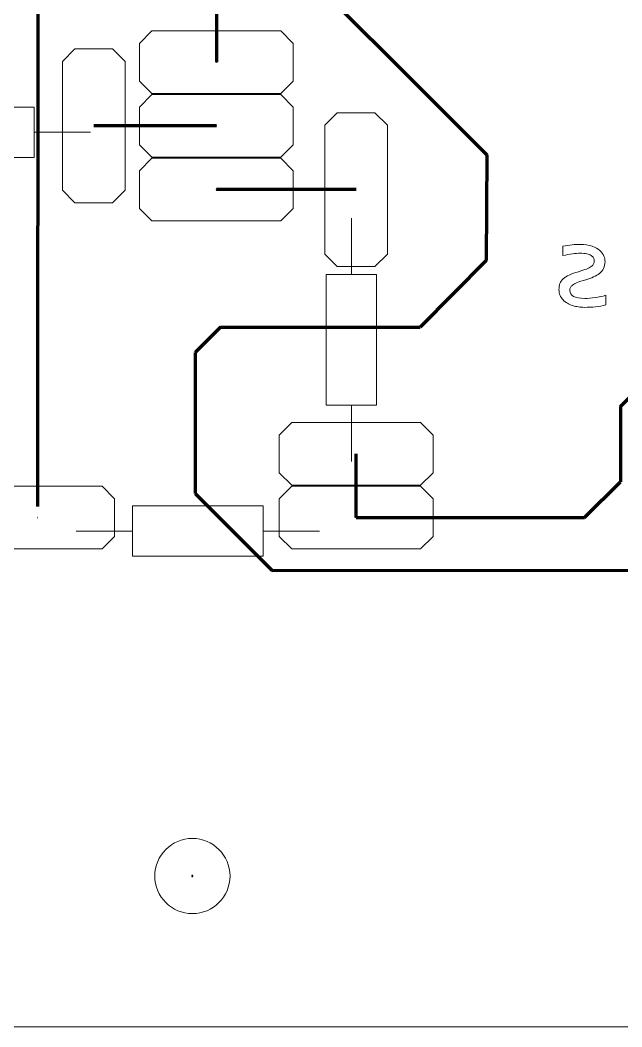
# Model space of a CAD drawing. Header units: millimetres. Extents: x -145 to 148, y -255 to 152.
# Drawn here: x -79.65 to -55.66, y -23.17 to 16.98 of the extents above; entities that cross this region are included whole.
import ezdxf

# ---------------------------------------------------------------- set-up
doc = ezdxf.new("R2010")
doc.units = ezdxf.units.MM
doc.header["$MEASUREMENT"] = 0
doc.layers.add('Layer 1', color=7, linetype='Continuous')

msp = doc.modelspace()

# ---------------------------------------------------------------- linework, layer by layer
at = {"layer": 'Layer 1', "color": 140, "lineweight": 9}
for points in [[(-84.3034, 11.5103), (-79.0966, 11.5103), (-79.0966, 13.5103), (-84.3034, 13.5103), (-84.3034, 11.5103)], [(-75.1688, -4.3933), (-69.962, -4.3933), (-69.962, -2.3933), (-75.1688, -2.3933), (-75.1688, -4.3933)]]:
    msp.add_lwpolyline(points, close=True, dxfattribs=at)
at = {"layer": 'Layer 1', "lineweight": 18}
msp.add_ellipse((-72.7842, -17.1518), major_axis=(0, 1.5), ratio=1, dxfattribs=at)
msp.add_open_spline([(-131.1429, 30.932), (-131.1429, 30.932), (-132.2977, 31.5987), (-132.2977, 31.5987), (-132.6922, 31.4576), (-133.1174, 31.3808), (-133.5604, 31.3808), (-135.6315, 31.3808), (-137.3104, 33.0597), (-137.3104, 35.1308), (-137.3104, 36.759), (-136.2727, 38.1447), (-134.8228, 38.663), (-134.8228, 38.663), (-134.8228, 39.655), (-134.8228, 39.655), (-134.8228, 39.655), (-136.5692, 41.4014), (-136.5692, 41.4014), (-136.5692, 41.4014), (-136.5692, 51.5222), (-136.5692, 51.5222), (-136.5692, 51.5222), (-134.8328, 53.2586), (-134.8328, 53.2586), (-134.8328, 53.2586), (-17.2469, 53.2586), (-17.2469, 53.2586), (-16.7608, 54.766), (-15.3464, 55.8566), (-13.6772, 55.8566), (-11.6061, 55.8566), (-9.9272, 54.1777), (-9.9272, 52.1066), (-9.9272, 50.5733), (-10.8475, 49.2549), (-12.1657, 48.6737), (-12.1657, 48.6737), (-12.1657, 14.8454), (-12.1657, 14.8454), (-10.8414, 14.2668), (-9.9157, 12.9452), (-9.9157, 11.4075), (-9.9157, 9.8698), (-10.8414, 8.5482), (-12.1657, 7.9696), (-12.1657, 7.9696), (-12.1657, -17.8218), (-12.1657, -17.8218), (-12.1657, -17.8218), (-17.5109, -23.167), (-17.5109, -23.167), (-17.5109, -23.167), (-122.3893, -23.167), (-122.3893, -23.167), (-122.3893, -23.167), (-125.3893, -20.167), (-125.3893, -20.167), (-125.3893, -20.167), (-125.3893, -3.1475), (-125.3893, -3.1475), (-125.3893, -3.1475), (-123.6393, -1.3975), (-123.6393, -1.3975), (-123.6393, -1.3975), (-111.5355, -1.3975), (-111.5355, -1.3975), (-111.5355, -1.3975), (-110.0085, 0.1296), (-110.0085, 0.1296), (-110.0085, 0.1296), (-109.8913, 13.476), (-109.8913, 13.476), (-109.8913, 13.476), (-111.8824, 15.4671), (-111.8824, 15.4671), (-111.8824, 15.4671), (-129.6829, 15.4671), (-129.6829, 15.4671), (-129.6829, 15.4671), (-131.1829, 16.9671), (-131.1829, 16.9671), (-131.1829, 16.9671), (-131.1829, 30.9551), (-131.1829, 30.9551)], degree=3, knots=[0, 0, 0, 0, 0.0357143, 0.0357143, 0.0357143, 0.0714286, 0.0714286, 0.0714286, 0.1071429, 0.1071429, 0.1071429, 0.1428571, 0.1428571, 0.1428571, 0.1785714, 0.1785714, 0.1785714, 0.2142857, 0.2142857, 0.2142857, 0.25, 0.25, 0.25, 0.2857143, 0.2857143, 0.2857143, 0.3214286, 0.3214286, 0.3214286, 0.3571429, 0.3571429, 0.3571429, 0.3928571, 0.3928571, 0.3928571, 0.4285714, 0.4285714, 0.4285714, 0.4642857, 0.4642857, 0.4642857, 0.5, 0.5, 0.5, 0.5357143, 0.5357143, 0.5357143, 0.5714286, 0.5714286, 0.5714286, 0.6071429, 0.6071429, 0.6071429, 0.6428571, 0.6428571, 0.6428571, 0.6785714, 0.6785714, 0.6785714, 0.7142857, 0.7142857, 0.7142857, 0.75, 0.75, 0.75, 0.7857143, 0.7857143, 0.7857143, 0.8214286, 0.8214286, 0.8214286, 0.8571429, 0.8571429, 0.8571429, 0.8928571, 0.8928571, 0.8928571, 0.9285714, 0.9285714, 0.9285714, 0.9642857, 0.9642857, 0.9642857, 1, 1, 1, 1], dxfattribs=at)
at = {"layer": 'Layer 1', "color": 6, "lineweight": 120}
for points in [[(-79.4756, 30.0374), (-79.4756, 30.0374), (-61.0442, 11.6052), (-61.0442, 11.6052)], [(-78.9429, 20.0003), (-78.9429, 20.0003), (-78.9547, -2.4131), (-78.9547, -2.4131)], [(-71.8289, 17.9749), (-71.8289, 17.9749), (-71.8293, 15.3016), (-71.8293, 15.3016)], [(-71.8293, 12.7657), (-71.8293, 12.7657), (-76.7195, 12.7665), (-76.7195, 12.7665)], [(-61.0443, 11.6051), (-61.0443, 11.6051), (-61.0643, 7.3941), (-61.0643, 7.3941)], [(-66.2567, 10.2234), (-66.2567, 10.2234), (-71.8293, 10.2242), (-71.8293, 10.2242)], [(-61.0643, 7.3941), (-61.0643, 7.3941), (-63.699, 4.7353), (-63.699, 4.7353)], [(-71.6619, 4.7354), (-71.6619, 4.7354), (-72.6749, 3.7224), (-72.6749, 3.7224)], [(-71.6619, 4.7354), (-71.6619, 4.7354), (-63.699, 4.7353), (-63.699, 4.7353)], [(-72.6749, 3.7224), (-72.6749, 3.7224), (-72.6749, -1.892), (-72.6749, -1.892)], [(-55.7158, 1.5791), (-55.7158, 1.5791), (-54.9719, 2.3231), (-54.9719, 2.3231)], [(-55.7158, 1.5791), (-55.7158, 1.5791), (-55.7159, -1.4271), (-55.7159, -1.4271)], [(-66.2557, -2.8576), (-66.2557, -2.8576), (-66.2549, -0.3176), (-66.2549, -0.3176)], [(-57.1472, -2.8577), (-57.1472, -2.8577), (-55.7159, -1.4271), (-55.7159, -1.4271)], [(-72.6749, -1.892), (-72.6749, -1.892), (-69.6053, -4.9615), (-69.6053, -4.9615)], [(-66.2557, -2.8576), (-66.2557, -2.8576), (-57.1472, -2.8577), (-57.1472, -2.8577)], [(-69.6053, -4.9615), (-69.6053, -4.9615), (-55.0244, -4.9571), (-55.0244, -4.9571)]]:
    msp.add_open_spline(points, degree=3, dxfattribs=at)
at = {"layer": 'Layer 1', "lineweight": 9}
for points in [[(-69.261, 14.0534), (-69.261, 14.0534), (-74.3974, 14.0534), (-74.3974, 14.0534), (-74.3974, 14.0534), (-74.8974, 14.5534), (-74.8974, 14.5534), (-74.8974, 14.5534), (-74.8974, 16.0534), (-74.8974, 16.0534), (-74.8974, 16.0534), (-74.3974, 16.5534), (-74.3974, 16.5534), (-74.3974, 16.5534), (-69.261, 16.5534), (-69.261, 16.5534), (-69.261, 16.5534), (-68.761, 16.0534), (-68.761, 16.0534), (-68.761, 16.0534), (-68.761, 14.5534), (-68.761, 14.5534), (-68.761, 14.5534), (-69.261, 14.0534), (-69.261, 14.0534)], [(-77.9677, 10.1983), (-77.9677, 10.1983), (-77.9677, 15.3347), (-77.9677, 15.3347), (-77.9677, 15.3347), (-77.4677, 15.8347), (-77.4677, 15.8347), (-77.4677, 15.8347), (-75.9677, 15.8347), (-75.9677, 15.8347), (-75.9677, 15.8347), (-75.4677, 15.3347), (-75.4677, 15.3347), (-75.4677, 15.3347), (-75.4677, 10.1983), (-75.4677, 10.1983), (-75.4677, 10.1983), (-75.9677, 9.6983), (-75.9677, 9.6983), (-75.9677, 9.6983), (-77.4677, 9.6983), (-77.4677, 9.6983), (-77.4677, 9.6983), (-77.9677, 10.1983), (-77.9677, 10.1983)], [(-69.261, 11.5134), (-69.261, 11.5134), (-74.3974, 11.5134), (-74.3974, 11.5134), (-74.3974, 11.5134), (-74.8974, 12.0134), (-74.8974, 12.0134), (-74.8974, 12.0134), (-74.8974, 13.5134), (-74.8974, 13.5134), (-74.8974, 13.5134), (-74.3974, 14.0134), (-74.3974, 14.0134), (-74.3974, 14.0134), (-69.261, 14.0134), (-69.261, 14.0134), (-69.261, 14.0134), (-68.761, 13.5134), (-68.761, 13.5134), (-68.761, 13.5134), (-68.761, 12.0134), (-68.761, 12.0134), (-68.761, 12.0134), (-69.261, 11.5134), (-69.261, 11.5134)], [(-67.5049, 7.6552), (-67.5049, 7.6552), (-67.5049, 12.7916), (-67.5049, 12.7916), (-67.5049, 12.7916), (-67.0049, 13.2916), (-67.0049, 13.2916), (-67.0049, 13.2916), (-65.5049, 13.2916), (-65.5049, 13.2916), (-65.5049, 13.2916), (-65.0049, 12.7916), (-65.0049, 12.7916), (-65.0049, 12.7916), (-65.0049, 7.6552), (-65.0049, 7.6552), (-65.0049, 7.6552), (-65.5049, 7.1552), (-65.5049, 7.1552), (-65.5049, 7.1552), (-67.0049, 7.1552), (-67.0049, 7.1552), (-67.0049, 7.1552), (-67.5049, 7.6552), (-67.5049, 7.6552)], [(-69.261, 8.9734), (-69.261, 8.9734), (-74.3974, 8.9734), (-74.3974, 8.9734), (-74.3974, 8.9734), (-74.8974, 9.4734), (-74.8974, 9.4734), (-74.8974, 9.4734), (-74.8974, 10.9734), (-74.8974, 10.9734), (-74.8974, 10.9734), (-74.3974, 11.4734), (-74.3974, 11.4734), (-74.3974, 11.4734), (-69.261, 11.4734), (-69.261, 11.4734), (-69.261, 11.4734), (-68.761, 10.9734), (-68.761, 10.9734), (-68.761, 10.9734), (-68.761, 9.4734), (-68.761, 9.4734), (-68.761, 9.4734), (-69.261, 8.9734), (-69.261, 8.9734)], [(-63.6867, -1.5676), (-63.6867, -1.5676), (-68.8231, -1.5676), (-68.8231, -1.5676), (-68.8231, -1.5676), (-69.3231, -1.0676), (-69.3231, -1.0676), (-69.3231, -1.0676), (-69.3231, 0.4324), (-69.3231, 0.4324), (-69.3231, 0.4324), (-68.8231, 0.9324), (-68.8231, 0.9324), (-68.8231, 0.9324), (-63.6867, 0.9324), (-63.6867, 0.9324), (-63.6867, 0.9324), (-63.1867, 0.4324), (-63.1867, 0.4324), (-63.1867, 0.4324), (-63.1867, -1.0676), (-63.1867, -1.0676), (-63.1867, -1.0676), (-63.6867, -1.5676), (-63.6867, -1.5676)], [(-76.3866, -4.1058), (-76.3866, -4.1058), (-81.523, -4.1058), (-81.523, -4.1058), (-81.523, -4.1058), (-82.023, -3.6058), (-82.023, -3.6058), (-82.023, -3.6058), (-82.023, -2.1058), (-82.023, -2.1058), (-82.023, -2.1058), (-81.523, -1.6058), (-81.523, -1.6058), (-81.523, -1.6058), (-76.3866, -1.6058), (-76.3866, -1.6058), (-76.3866, -1.6058), (-75.8866, -2.1058), (-75.8866, -2.1058), (-75.8866, -2.1058), (-75.8866, -3.6058), (-75.8866, -3.6058), (-75.8866, -3.6058), (-76.3866, -4.1058), (-76.3866, -4.1058)], [(-63.6867, -4.1076), (-63.6867, -4.1076), (-68.8231, -4.1076), (-68.8231, -4.1076), (-68.8231, -4.1076), (-69.3231, -3.6076), (-69.3231, -3.6076), (-69.3231, -3.6076), (-69.3231, -2.1076), (-69.3231, -2.1076), (-69.3231, -2.1076), (-68.8231, -1.6076), (-68.8231, -1.6076), (-68.8231, -1.6076), (-63.6867, -1.6076), (-63.6867, -1.6076), (-63.6867, -1.6076), (-63.1867, -2.1076), (-63.1867, -2.1076), (-63.1867, -2.1076), (-63.1867, -3.6076), (-63.1867, -3.6076), (-63.1867, -3.6076), (-63.6867, -4.1076), (-63.6867, -4.1076)]]:
    msp.add_open_spline(points, degree=3, knots=[0, 0, 0, 0, 0.125, 0.125, 0.125, 0.25, 0.25, 0.25, 0.375, 0.375, 0.375, 0.5, 0.5, 0.5, 0.625, 0.625, 0.625, 0.75, 0.75, 0.75, 0.875, 0.875, 0.875, 1, 1, 1, 1], dxfattribs=at)
at = {"layer": 'Layer 1', "color": 5}
for points in [[(-71.8275, 15.3034), (-71.8275, 15.3034), (-71.8275, 15.2999), (-71.8275, 15.2999), (-71.8275, 15.2999), (-71.831, 15.2999), (-71.831, 15.2999), (-71.831, 15.2999), (-71.831, 15.3034), (-71.831, 15.3034), (-71.831, 15.3034), (-71.8275, 15.3034), (-71.8275, 15.3034)], [(-76.7177, 12.7648), (-76.7177, 12.7648), (-76.7212, 12.7648), (-76.7212, 12.7648), (-76.7212, 12.7648), (-76.7212, 12.7683), (-76.7212, 12.7683), (-76.7212, 12.7683), (-76.7177, 12.7683), (-76.7177, 12.7683), (-76.7177, 12.7683), (-76.7177, 12.7648), (-76.7177, 12.7648)], [(-71.8275, 12.7634), (-71.8275, 12.7634), (-71.8275, 12.7599), (-71.8275, 12.7599), (-71.8275, 12.7599), (-71.831, 12.7599), (-71.831, 12.7599), (-71.831, 12.7599), (-71.831, 12.7634), (-71.831, 12.7634), (-71.831, 12.7634), (-71.8275, 12.7634), (-71.8275, 12.7634)], [(-71.8275, 10.2234), (-71.8275, 10.2234), (-71.8275, 10.2199), (-71.8275, 10.2199), (-71.8275, 10.2199), (-71.831, 10.2199), (-71.831, 10.2199), (-71.831, 10.2199), (-71.831, 10.2234), (-71.831, 10.2234), (-71.831, 10.2234), (-71.8275, 10.2234), (-71.8275, 10.2234)], [(-66.2549, 10.2217), (-66.2549, 10.2217), (-66.2584, 10.2217), (-66.2584, 10.2217), (-66.2584, 10.2217), (-66.2584, 10.2252), (-66.2584, 10.2252), (-66.2584, 10.2252), (-66.2549, 10.2252), (-66.2549, 10.2252), (-66.2549, 10.2252), (-66.2549, 10.2217), (-66.2549, 10.2217)], [(-66.2532, -0.3176), (-66.2532, -0.3176), (-66.2532, -0.3211), (-66.2532, -0.3211), (-66.2532, -0.3211), (-66.2567, -0.3211), (-66.2567, -0.3211), (-66.2567, -0.3211), (-66.2567, -0.3176), (-66.2567, -0.3176), (-66.2567, -0.3176), (-66.2532, -0.3176), (-66.2532, -0.3176)], [(-78.9531, -2.8558), (-78.9531, -2.8558), (-78.9531, -2.8593), (-78.9531, -2.8593), (-78.9531, -2.8593), (-78.9566, -2.8593), (-78.9566, -2.8593), (-78.9566, -2.8593), (-78.9566, -2.8558), (-78.9566, -2.8558), (-78.9566, -2.8558), (-78.9531, -2.8558), (-78.9531, -2.8558)], [(-66.2532, -2.8576), (-66.2532, -2.8576), (-66.2532, -2.8611), (-66.2532, -2.8611), (-66.2532, -2.8611), (-66.2567, -2.8611), (-66.2567, -2.8611), (-66.2567, -2.8611), (-66.2567, -2.8576), (-66.2567, -2.8576), (-66.2567, -2.8576), (-66.2532, -2.8576), (-66.2532, -2.8576)]]:
    msp.add_open_spline(points, degree=3, knots=[0, 0, 0, 0, 0.25, 0.25, 0.25, 0.5, 0.5, 0.5, 0.75, 0.75, 0.75, 1, 1, 1, 1], dxfattribs=at)
at = {"layer": 'Layer 1', "color": 5, "lineweight": 9}
for points in [[(-71.8275, 15.3034), (-71.8275, 15.3034), (-71.8275, 15.2999), (-71.8275, 15.2999), (-71.8275, 15.2999), (-71.831, 15.2999), (-71.831, 15.2999), (-71.831, 15.2999), (-71.831, 15.3034), (-71.831, 15.3034), (-71.831, 15.3034), (-71.8275, 15.3034), (-71.8275, 15.3034)], [(-76.7177, 12.7648), (-76.7177, 12.7648), (-76.7212, 12.7648), (-76.7212, 12.7648), (-76.7212, 12.7648), (-76.7212, 12.7683), (-76.7212, 12.7683), (-76.7212, 12.7683), (-76.7177, 12.7683), (-76.7177, 12.7683), (-76.7177, 12.7683), (-76.7177, 12.7648), (-76.7177, 12.7648)], [(-71.8275, 12.7634), (-71.8275, 12.7634), (-71.8275, 12.7599), (-71.8275, 12.7599), (-71.8275, 12.7599), (-71.831, 12.7599), (-71.831, 12.7599), (-71.831, 12.7599), (-71.831, 12.7634), (-71.831, 12.7634), (-71.831, 12.7634), (-71.8275, 12.7634), (-71.8275, 12.7634)], [(-71.8275, 10.2234), (-71.8275, 10.2234), (-71.8275, 10.2199), (-71.8275, 10.2199), (-71.8275, 10.2199), (-71.831, 10.2199), (-71.831, 10.2199), (-71.831, 10.2199), (-71.831, 10.2234), (-71.831, 10.2234), (-71.831, 10.2234), (-71.8275, 10.2234), (-71.8275, 10.2234)], [(-66.2549, 10.2217), (-66.2549, 10.2217), (-66.2584, 10.2217), (-66.2584, 10.2217), (-66.2584, 10.2217), (-66.2584, 10.2252), (-66.2584, 10.2252), (-66.2584, 10.2252), (-66.2549, 10.2252), (-66.2549, 10.2252), (-66.2549, 10.2252), (-66.2549, 10.2217), (-66.2549, 10.2217)], [(-66.2532, -0.3176), (-66.2532, -0.3176), (-66.2532, -0.3211), (-66.2532, -0.3211), (-66.2532, -0.3211), (-66.2567, -0.3211), (-66.2567, -0.3211), (-66.2567, -0.3211), (-66.2567, -0.3176), (-66.2567, -0.3176), (-66.2567, -0.3176), (-66.2532, -0.3176), (-66.2532, -0.3176)], [(-78.9531, -2.8558), (-78.9531, -2.8558), (-78.9531, -2.8593), (-78.9531, -2.8593), (-78.9531, -2.8593), (-78.9566, -2.8593), (-78.9566, -2.8593), (-78.9566, -2.8593), (-78.9566, -2.8558), (-78.9566, -2.8558), (-78.9566, -2.8558), (-78.9531, -2.8558), (-78.9531, -2.8558)], [(-66.2532, -2.8576), (-66.2532, -2.8576), (-66.2532, -2.8611), (-66.2532, -2.8611), (-66.2532, -2.8611), (-66.2567, -2.8611), (-66.2567, -2.8611), (-66.2567, -2.8611), (-66.2567, -2.8576), (-66.2567, -2.8576), (-66.2567, -2.8576), (-66.2532, -2.8576), (-66.2532, -2.8576)]]:
    msp.add_open_spline(points, degree=3, knots=[0, 0, 0, 0, 0.25, 0.25, 0.25, 0.5, 0.5, 0.5, 0.75, 0.75, 0.75, 1, 1, 1, 1], dxfattribs=at)
at = {"layer": 'Layer 1', "color": 140, "lineweight": 9}
for points in [[(-76.845, 12.5103), (-76.845, 12.5103), (-79.0966, 12.5103), (-79.0966, 12.5103)], [(-66.4446, 6.8387), (-66.4446, 6.8387), (-66.4446, 9.0903), (-66.4446, 9.0903)], [(-66.4446, -0.6197), (-66.4446, -0.6197), (-66.4446, 1.6319), (-66.4446, 1.6319)], [(-75.1688, -3.3933), (-75.1688, -3.3933), (-77.4204, -3.3933), (-77.4204, -3.3933)], [(-67.7104, -3.3933), (-67.7104, -3.3933), (-69.962, -3.3933), (-69.962, -3.3933)]]:
    msp.add_open_spline(points, degree=3, dxfattribs=at)
at = {"layer": 'Layer 1', "color": 161, "lineweight": 9}
msp.add_open_spline([(-58.1661, 6.2335), (-58.1661, 6.1479), (-58.1512, 6.0713), (-58.1224, 6.0038), (-58.0936, 5.9363), (-58.0541, 5.8762), (-58.0039, 5.8244), (-57.9545, 5.7717), (-57.8961, 5.7272), (-57.8302, 5.6902), (-57.7644, 5.6531), (-57.6936, 5.6227), (-57.6187, 5.5988), (-57.5438, 5.5749), (-57.4672, 5.5568), (-57.3882, 5.5461), (-57.3092, 5.5346), (-57.2326, 5.5288), (-57.1569, 5.5288), (-56.9923, 5.5288), (-56.8416, 5.5363), (-56.7033, 5.5511), (-56.5659, 5.5659), (-56.4309, 5.5898), (-56.2992, 5.6227), (-56.2992, 5.6227), (-56.2992, 6.0079), (-56.2992, 6.0079), (-56.4407, 5.9676), (-56.5815, 5.9371), (-56.7214, 5.9157), (-56.8622, 5.8952), (-57.0013, 5.8845), (-57.1396, 5.8845), (-57.3413, 5.8845), (-57.4903, 5.9116), (-57.5866, 5.9659), (-57.6829, 6.0211), (-57.7314, 6.0985), (-57.7314, 6.1997), (-57.7314, 6.2433), (-57.724, 6.282), (-57.7084, 6.3166), (-57.6936, 6.3512), (-57.6656, 6.3841), (-57.6253, 6.4154), (-57.5849, 6.4467), (-57.5224, 6.4796), (-57.4376, 6.5133), (-57.3528, 6.5471), (-57.2376, 6.5858), (-57.0902, 6.6286), (-56.9807, 6.6615), (-56.8795, 6.6977), (-56.7873, 6.7389), (-56.6943, 6.78), (-56.6144, 6.8286), (-56.5461, 6.8846), (-56.4786, 6.9406), (-56.4259, 7.0072), (-56.3872, 7.0821), (-56.3486, 7.1579), (-56.3288, 7.2476), (-56.3288, 7.3505), (-56.3288, 7.418), (-56.3444, 7.4921), (-56.3757, 7.5719), (-56.4078, 7.6526), (-56.4613, 7.7275), (-56.5371, 7.7966), (-56.6128, 7.8658), (-56.7149, 7.9234), (-56.8441, 7.9687), (-56.9733, 8.0148), (-57.1347, 8.0378), (-57.3281, 8.0378), (-57.4236, 8.0378), (-57.5289, 8.0329), (-57.645, 8.0222), (-57.7611, 8.0123), (-57.8821, 7.9942), (-58.008, 7.9687), (-58.008, 7.9687), (-58.008, 7.5933), (-58.008, 7.5933), (-57.8755, 7.6254), (-57.7504, 7.6493), (-57.6318, 7.6641), (-57.5125, 7.6797), (-57.4096, 7.6871), (-57.3232, 7.6871), (-57.2178, 7.6871), (-57.1297, 7.6789), (-57.0573, 7.6633), (-56.9857, 7.6468), (-56.9272, 7.6246), (-56.8836, 7.5966), (-56.8391, 7.5686), (-56.807, 7.5357), (-56.7873, 7.4986), (-56.7684, 7.4608), (-56.7585, 7.4204), (-56.7585, 7.3768), (-56.7585, 7.3332), (-56.7667, 7.2937), (-56.784, 7.2583), (-56.8005, 7.2229), (-56.8326, 7.1891), (-56.8778, 7.1562), (-56.9239, 7.1233), (-56.9881, 7.0904), (-57.0705, 7.0574), (-57.1528, 7.0245), (-57.2598, 6.9883), (-57.3923, 6.9496), (-57.5355, 6.9076), (-57.6565, 6.864), (-57.7553, 6.8179), (-57.8533, 6.7726), (-57.9331, 6.7216), (-57.994, 6.6648), (-58.0558, 6.6088), (-58.0994, 6.5454), (-58.1266, 6.4746), (-58.1529, 6.4039), (-58.1661, 6.3232), (-58.1661, 6.2335)], degree=3, knots=[0, 0, 0, 0, 0.0238095, 0.0238095, 0.0238095, 0.047619, 0.047619, 0.047619, 0.0714286, 0.0714286, 0.0714286, 0.0952381, 0.0952381, 0.0952381, 0.1190476, 0.1190476, 0.1190476, 0.1428571, 0.1428571, 0.1428571, 0.1666667, 0.1666667, 0.1666667, 0.1904762, 0.1904762, 0.1904762, 0.2142857, 0.2142857, 0.2142857, 0.2380952, 0.2380952, 0.2380952, 0.2619048, 0.2619048, 0.2619048, 0.2857143, 0.2857143, 0.2857143, 0.3095238, 0.3095238, 0.3095238, 0.3333333, 0.3333333, 0.3333333, 0.3571429, 0.3571429, 0.3571429, 0.3809524, 0.3809524, 0.3809524, 0.4047619, 0.4047619, 0.4047619, 0.4285714, 0.4285714, 0.4285714, 0.452381, 0.452381, 0.452381, 0.4761905, 0.4761905, 0.4761905, 0.5, 0.5, 0.5, 0.5238095, 0.5238095, 0.5238095, 0.547619, 0.547619, 0.547619, 0.5714286, 0.5714286, 0.5714286, 0.5952381, 0.5952381, 0.5952381, 0.6190476, 0.6190476, 0.6190476, 0.6428571, 0.6428571, 0.6428571, 0.6666667, 0.6666667, 0.6666667, 0.6904762, 0.6904762, 0.6904762, 0.7142857, 0.7142857, 0.7142857, 0.7380952, 0.7380952, 0.7380952, 0.7619048, 0.7619048, 0.7619048, 0.7857143, 0.7857143, 0.7857143, 0.8095238, 0.8095238, 0.8095238, 0.8333333, 0.8333333, 0.8333333, 0.8571429, 0.8571429, 0.8571429, 0.8809524, 0.8809524, 0.8809524, 0.9047619, 0.9047619, 0.9047619, 0.9285714, 0.9285714, 0.9285714, 0.952381, 0.952381, 0.952381, 0.9761905, 0.9761905, 0.9761905, 1, 1, 1, 1], dxfattribs=at)
at = {"layer": 'Layer 1', "color": 140, "lineweight": 9}
msp.add_open_spline([(-67.4446, 1.6319), (-67.4446, 1.6319), (-67.4446, 6.8387), (-67.4446, 6.8387), (-67.4446, 6.8387), (-65.4446, 6.8387), (-65.4446, 6.8387), (-65.4446, 6.8387), (-65.4446, 1.6319), (-65.4446, 1.6319), (-65.4446, 1.6319), (-67.4446, 1.6319), (-67.4446, 1.6319)], degree=3, knots=[0, 0, 0, 0, 0.25, 0.25, 0.25, 0.5, 0.5, 0.5, 0.75, 0.75, 0.75, 1, 1, 1, 1], dxfattribs=at)
at = {"layer": 'Layer 1'}
msp.add_open_spline([(-72.8018, -17.1694), (-72.8018, -17.1694), (-72.8018, -17.1342), (-72.8018, -17.1342), (-72.8018, -17.1342), (-72.7666, -17.1342), (-72.7666, -17.1342), (-72.7666, -17.1342), (-72.7666, -17.1694), (-72.7666, -17.1694), (-72.7666, -17.1694), (-72.8018, -17.1694), (-72.8018, -17.1694)], degree=3, knots=[0, 0, 0, 0, 0.25, 0.25, 0.25, 0.5, 0.5, 0.5, 0.75, 0.75, 0.75, 1, 1, 1, 1], dxfattribs=at)
at = {"layer": 'Layer 1', "color": 1, "lineweight": 9}
msp.add_open_spline([(-72.8018, -17.1694), (-72.8018, -17.1694), (-72.8018, -17.1342), (-72.8018, -17.1342), (-72.8018, -17.1342), (-72.7666, -17.1342), (-72.7666, -17.1342), (-72.7666, -17.1342), (-72.7666, -17.1694), (-72.7666, -17.1694), (-72.7666, -17.1694), (-72.8018, -17.1694), (-72.8018, -17.1694)], degree=3, knots=[0, 0, 0, 0, 0.25, 0.25, 0.25, 0.5, 0.5, 0.5, 0.75, 0.75, 0.75, 1, 1, 1, 1], dxfattribs=at)

doc.saveas('drawing.dxf')
